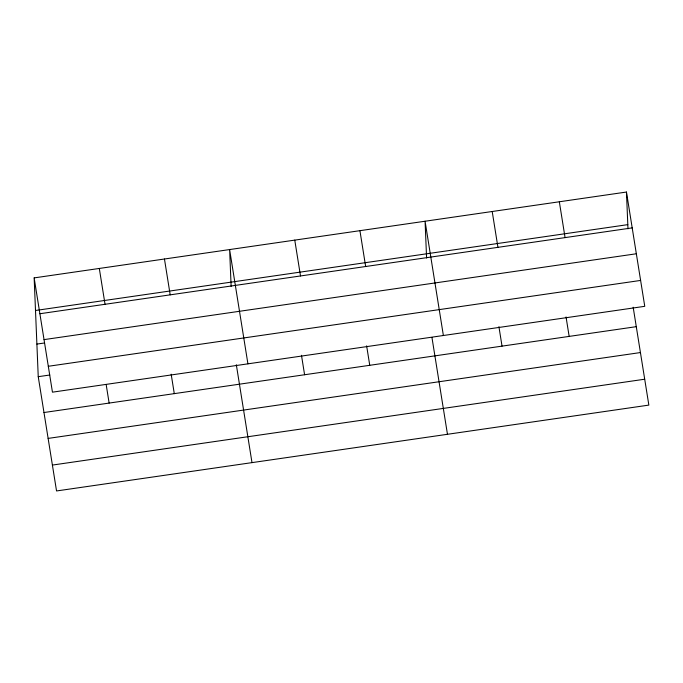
<?xml version="1.0" encoding="UTF-8"?>
<svg xmlns="http://www.w3.org/2000/svg" width="683" height="683" viewBox="0 0 683 683"><rect width="100%" height="100%" fill="white"/><g stroke="black" fill="none" stroke-linecap="round" stroke-linejoin="round"><path stroke-width="1.02" d="M34.15 277.896L626.456 192.043L644.761 306.317L52.454 392.17L34.15 277.896L38.239 376.683L56.544 490.957L648.85 405.104L633.167 307.213M35.499 310.492L627.805 224.639M39.887 313.736L632.202 227.883M44.036 339.622L636.343 253.769M36.891 344.078L44.241 343.02M48.305 366.284L640.62 280.431M38.239 376.683L49.799 375.01M43.977 412.523L636.291 326.67M48.126 438.409L640.432 352.556M52.395 465.072L644.701 379.219M559.334 201.775L565.072 237.616M566.045 316.946L569.161 336.403M492.204 211.499L497.941 247.348M498.914 326.679L502.031 346.136M443.378 335.507L425.074 221.232L426.593 258.029M431.946 337.428L447.467 434.294M359.924 230.675L365.661 266.515M366.634 345.846L369.751 365.303M294.766 240.117L300.511 275.966M301.476 355.288L304.592 374.754M247.92 363.843L229.616 249.56L231.136 286.365M236.327 364.739L252.001 462.63M164.458 259.011L170.195 294.851M171.168 374.182L174.285 393.639M99.308 268.453L105.045 304.294M106.181 384.649L109.135 403.081M626.456 192.043L627.984 228.839"/></g></svg>
